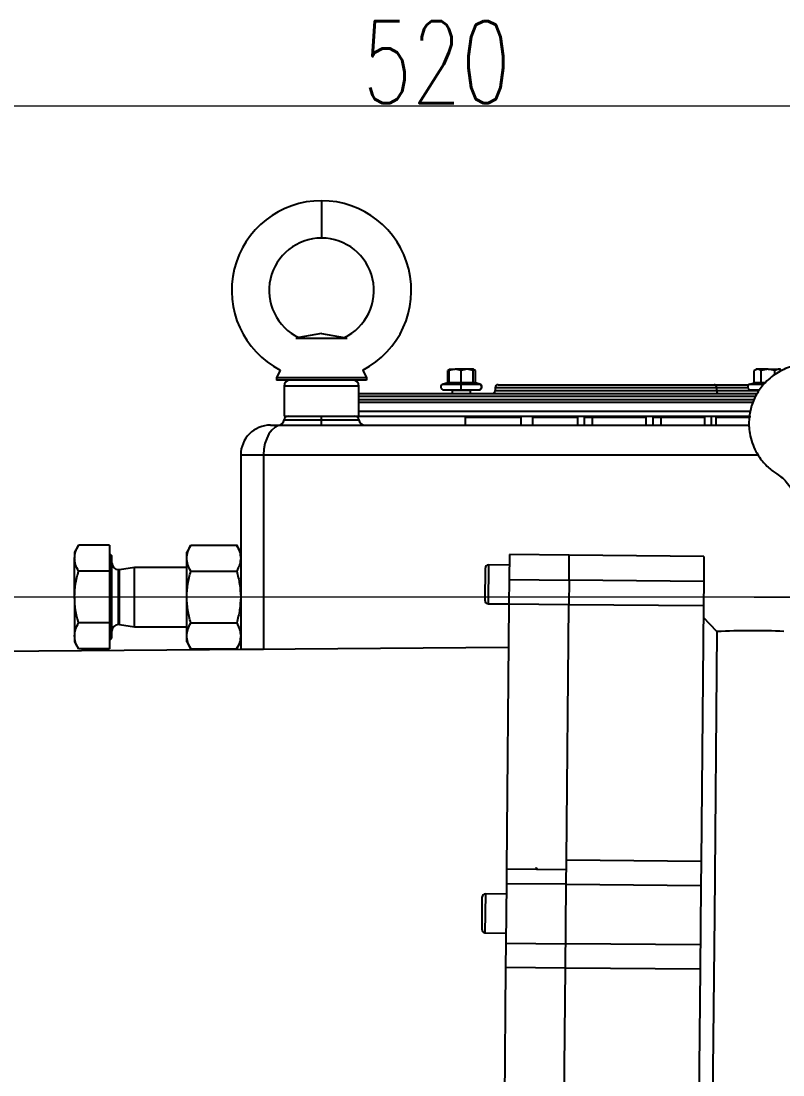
# Model space of a CAD drawing. Header units: millimetres. Extents: x 1964 to 5009, y 569 to 2723.
# Drawn here: x 3006 to 3260.5, y 1111.4 to 1463.7 of the extents above; entities that cross this region are included whole.
import ezdxf

# ---------------------------------------------------------------- set-up
doc = ezdxf.new("R2010")
doc.units = ezdxf.units.MM
doc.linetypes.add('CENTER2', pattern=[28.575, 19.05, -3.175, 3.175, -3.175])
doc.linetypes.add('点画线', pattern=[18, 12, -2, 2, -2])
doc.layers.add('AM_5', color=3, linetype='Continuous', lineweight=25)
doc.layers.add('中心线层', color=1, linetype='点画线', lineweight=18)
doc.styles.add('SLDTEXTSTYLE1', font='txt.shx', dxfattribs={"width": 0.7, "bigfont": 'gbcbig.shx'})
doc.dimstyles.new('SLDDIMSTYLE12$0', dxfattribs={"dimtxt": 12, "dimasz": 10, "dimexe": 0, "dimexo": 0.0625, "dimgap": 0.875, "dimtad": 1, "dimdec": 1, "dimlfac": 1.8, "dimrnd": 1e-09, "dimzin": 12, "dimdsep": 46, "dimtxsty": 'SLDTEXTSTYLE1', "dimcen": 0.09, "dimdle": 8.16, "dimclrd": 3, "dimclre": 3, "dimadec": 0, "dimazin": 3, "dimtfac": 1, "dimtdec": 1, "dimtofl": 0, "dimtmove": 0, "dimatfit": 3, "dimfxl": 0, "dimfrac": 2, "dimtolj": 1, "dimlwd": 5, "dimlwe": 5, "dimarcsym": 0})

# ---------------------------------------------------------------- blocks, each defined once
blk = doc.blocks.new('*U49')
at = {"layer": '中心线层', "color": 0, "linetype": 'CENTER2', "transparency": 16777216}
for p, q in [((0, 30), (0, 153.5)), ((-153.5, 0), (-30, 0)), ((30, 0), (153.5, 0)), ((0, -153.5), (0, -30))]:
    blk.add_line(p, q, dxfattribs=at)
at = {"layer": '中心线层', "color": 0, "linetype": 'Continuous', "transparency": 16777216}
for p, q in [((0, -15), (0, 15)), ((-15, 0), (15, 0))]:
    blk.add_line(p, q, dxfattribs=at)
blk = doc.blocks.new('*D55')
at = {"layer": 'AM_5', "color": 3, "lineweight": 5, "transparency": 16777216}
blk.add_line((2888.44, 1183.2), (2888.44, 1435.38), dxfattribs=at)
at = {"layer": 'AM_5', "color": 3, "linetype": 'Continuous', "lineweight": 5, "transparency": 16777216}
for p, q in [((2898.44, 1435.38), (3395.56, 1435.38)), ((3405.56, 1271.2), (3405.56, 1435.38))]:
    blk.add_line(p, q, dxfattribs=at)
at = {"layer": 'AM_5', "color": 3, "transparency": 16777216}
for points in [[(2898.44, 1437.05), (2898.44, 1433.71), (2888.44, 1435.38)], [(3395.56, 1437.05), (3395.56, 1433.71), (3405.56, 1435.38)]]:
    blk.add_solid(points, dxfattribs=at)
at = {"layer": 'Defpoints', "color": 0, "transparency": 16777216}
for p in [(3405.56, 1435.38), (3405.56, 1271.14), (2888.44, 1183.14)]:
    blk.add_point(p, dxfattribs=at)
at = {"layer": 'AM_5', "color": 0, "transparency": 16777216, "insert": (3144.83, 1449.97), "char_height": 12, "width": 2.3333, "attachment_point": 5, "style": 'SLDTEXTSTYLE1'}
blk.add_mtext('\\A1;{\\H2.28571x;520}', dxfattribs=at)
blk = doc.blocks.new('*D59')
at = {"layer": 'AM_5', "color": 3, "lineweight": 5, "transparency": 16777216}
blk.add_line((3405.49, 1271.14), (2987.04, 1271.14), dxfattribs=at)
at = {"layer": 'AM_5', "color": 3, "linetype": 'Continuous', "lineweight": 5, "transparency": 16777216}
for p, q in [((2987.04, 1261.14), (2987.04, 942.26)), ((3403.59, 932.26), (2987.04, 932.26))]:
    blk.add_line(p, q, dxfattribs=at)
at = {"layer": 'AM_5', "color": 3, "transparency": 16777216}
for points in [[(2985.38, 1261.14), (2988.71, 1261.14), (2987.04, 1271.14)], [(2985.38, 942.26), (2988.71, 942.26), (2987.04, 932.26)]]:
    blk.add_solid(points, dxfattribs=at)
at = {"layer": 'Defpoints', "color": 0, "transparency": 16777216}
for p in [(3405.56, 1271.14), (2987.04, 932.26), (3403.66, 932.26)]:
    blk.add_point(p, dxfattribs=at)
at = {"layer": 'AM_5', "color": 0, "transparency": 16777216, "insert": (2972.45, 1024.24), "char_height": 12, "attachment_point": 5, "rotation": 90, "style": 'SLDTEXTSTYLE1'}
blk.add_mtext('\\A1;{\\H2.28571x;340}', dxfattribs=at)

msp = doc.modelspace()

# ---------------------------------------------------------------- linework, layer by layer
at = {"color": 7, "linetype": 'Continuous', "lineweight": 25}
for p, q in [((3106.391, 1403.641), (3106.391, 1391.141)), ((3115.011, 1357.585), (3097.772, 1357.585)), ((3106.391, 1359.21), (3098.828, 1357.86)), ((3106.391, 1359.21), (3113.955, 1357.86)), ((3092.541, 1347.03), (3091.391, 1344.474)), ((3120.241, 1347.03), (3121.391, 1344.474)), ((3149.052, 1347.212), (3148.55, 1346.922)), ((3149.252, 1347.145), (3148.57, 1346.934)), ((3148.57, 1342.779), (3148.57, 1346.934)), ((3151.052, 1347.291), (3149.052, 1346.934)), ((3149.052, 1346.934), (3149.052, 1347.291)), ((3149.052, 1347.291), (3151.052, 1347.291)), ((3149.052, 1342.743), (3149.052, 1346.934)), ((3153.052, 1346.934), (3151.052, 1347.291)), ((3155.052, 1347.291), (3151.052, 1347.291)), ((3155.052, 1347.291), (3153.052, 1346.934)), ((3153.052, 1342.743), (3153.052, 1346.934)), ((3157.052, 1346.934), (3155.052, 1347.291)), ((3157.052, 1347.291), (3155.052, 1347.291)), ((3157.808, 1346.934), (3156.852, 1347.229)), ((3157.189, 1347.291), (3157.052, 1347.291)), ((3157.052, 1347.291), (3157.052, 1346.934)), ((3157.052, 1342.743), (3157.052, 1346.934)), ((3157.828, 1346.922), (3157.189, 1347.291)), ((3157.808, 1342.743), (3157.808, 1346.934)), ((3251.583, 1347.291), (3250.944, 1346.922)), ((3252.119, 1347.291), (3250.964, 1346.934)), ((3250.964, 1342.743), (3250.964, 1346.934)), ((3252.119, 1347.291), (3251.583, 1347.291)), ((3253.273, 1346.934), (3252.119, 1347.291)), ((3255.583, 1347.291), (3252.119, 1347.291)), ((3255.583, 1347.291), (3253.273, 1346.934)), ((3253.273, 1342.743), (3253.273, 1346.934)), ((3257.892, 1346.934), (3255.583, 1347.291)), ((3255.583, 1347.291), (3259.047, 1347.291)), ((3259.047, 1347.291), (3257.892, 1346.934)), ((3257.892, 1345.59), (3257.892, 1346.934)), ((3260.202, 1346.934), (3259.047, 1347.291)), ((3259.583, 1347.291), (3259.047, 1347.291)), ((3260.222, 1346.922), (3259.583, 1347.291)), ((3259.719, 1347.291), (3259.583, 1347.291)), ((3121.391, 1344.474), (3091.391, 1344.474)), ((3091.391, 1344.474), (3091.391, 1343.641)), ((3121.391, 1343.641), (3091.391, 1343.641)), ((3121.391, 1344.474), (3121.391, 1343.641)), ((3149.011, 1342.898), (3146.994, 1342.357)), ((3153.052, 1342.743), (3149.052, 1342.743)), ((3153.052, 1342.357), (3153.052, 1342.743)), ((3157.052, 1342.743), (3153.052, 1342.743)), ((3153.052, 1340.391), (3153.052, 1342.357)), ((3159.111, 1342.357), (3157.094, 1342.898)), ((3159.248, 1342.357), (3157.808, 1342.743)), ((3249.524, 1342.357), (3250.964, 1342.743)), ((3249.524, 1342.357), (3254.203, 1342.357)), ((3253.273, 1342.743), (3250.964, 1342.743)), ((3254.555, 1342.743), (3253.273, 1342.743)), ((3093.891, 1341.641), (3093.891, 1331.641)), ((3118.891, 1331.641), (3118.891, 1341.641)), ((3118.891, 1339.141), (3251.874, 1339.141)), ((3147.252, 1340.391), (3153.052, 1340.391)), ((3156.052, 1340.141), (3150.052, 1340.141)), ((3150.052, 1340.141), (3150.052, 1339.141)), ((3153.052, 1340.391), (3158.852, 1340.391)), ((3156.052, 1340.141), (3156.052, 1339.141)), ((3156.189, 1339.141), (3156.189, 1340.141)), ((3158.852, 1340.391), (3158.989, 1340.391)), ((3164.386, 1341.141), (3164.386, 1340.141)), ((3165.386, 1342.141), (3237.589, 1342.141)), ((3237.589, 1342.141), (3249.121, 1342.141)), ((3238.44, 1340.141), (3238.44, 1341.141)), ((3249.783, 1340.391), (3252.665, 1340.391)), ((3250.454, 1336.141), (3118.891, 1336.141)), ((3093.891, 1331.641), (3106.391, 1331.641)), ((3106.391, 1331.641), (3118.891, 1331.641)), ((3106.391, 1330.355), (3106.391, 1331.641)), ((3194.386, 1331.141), (3194.386, 1331.641)), ((3194.386, 1331.641), (3204.386, 1331.641)), ((3204.386, 1331.141), (3204.386, 1331.641)), ((3204.386, 1331.641), (3214.386, 1331.641)), ((3214.386, 1331.141), (3214.386, 1331.641)), ((3222.452, 1331.141), (3222.452, 1331.641)), ((3222.452, 1331.641), (3236.651, 1331.641)), ((3236.651, 1328.641), (3236.651, 1331.641)), ((3236.651, 1331.641), (3241.95, 1331.641)), ((3241.95, 1331.141), (3241.95, 1331.641)), ((3249.612, 1331.141), (3249.612, 1331.641)), ((3089.386, 1328.641), (3093.209, 1328.641)), ((3093.209, 1328.641), (3249.201, 1328.641)), ((3106.391, 1328.641), (3106.391, 1330.355)), ((3154.386, 1331.141), (3154.386, 1328.641)), ((3173.012, 1331.141), (3173.012, 1328.641)), ((3176.835, 1331.141), (3176.835, 1328.641)), ((3191.884, 1331.141), (3176.835, 1331.141)), ((3191.884, 1331.141), (3191.884, 1328.641)), ((3194.088, 1331.141), (3194.088, 1328.641)), ((3196.905, 1328.641), (3196.905, 1331.141)), ((3214.831, 1328.641), (3214.831, 1331.141)), ((3217.107, 1331.141), (3217.107, 1328.641)), ((3219.705, 1331.141), (3219.705, 1328.641)), ((3234.496, 1328.641), (3234.496, 1331.141)), ((3238.123, 1331.141), (3238.123, 1328.641)), ((3249.289, 1331.141), (3238.123, 1331.141)), ((3079.386, 1318.641), (3087.033, 1318.641)), ((3079.386, 1318.641), (3079.386, 1281.122)), ((3087.033, 1318.641), (3087.033, 1253.641)), ((3025.243, 1288.493), (3023.886, 1286.141)), ((3023.886, 1286.141), (3023.886, 1284.131)), ((3035.586, 1288.462), (3025.226, 1288.462)), ((3035.586, 1288.462), (3035.586, 1279.801)), ((3062.739, 1288.485), (3061.386, 1286.141)), ((3061.386, 1284.131), (3061.386, 1286.141)), ((3062.726, 1288.462), (3078.046, 1288.462)), ((3079.386, 1286.141), (3078.032, 1288.485)), ((3023.886, 1271.141), (3023.886, 1284.131)), ((3035.586, 1285.691), (3036.386, 1284.891)), ((3036.386, 1257.391), (3036.386, 1284.891)), ((3061.386, 1271.141), (3061.386, 1284.131)), ((3169.176, 1285.329), (3169.099, 1276.977)), ((3189.176, 1285.144), (3169.176, 1285.329)), ((3189.098, 1276.792), (3189.176, 1285.144)), ((3234.174, 1284.728), (3189.176, 1285.144)), ((3234.174, 1284.728), (3234.096, 1276.376)), ((3035.586, 1279.801), (3025.226, 1279.801)), ((3035.586, 1279.801), (3035.586, 1262.481)), ((3038.586, 1261.953), (3038.586, 1280.329)), ((3038.93, 1280.356), (3043.886, 1281.141)), ((3038.93, 1261.926), (3038.93, 1280.356)), ((3043.886, 1261.141), (3043.886, 1281.141)), ((3043.886, 1281.141), (3061.386, 1281.141)), ((3062.726, 1279.801), (3078.046, 1279.801)), ((3079.386, 1281.122), (3079.386, 1271.141)), ((3161.033, 1269.904), (3161.135, 1280.903)), ((3162.144, 1281.894), (3162.024, 1268.895)), ((3169.144, 1281.829), (3162.144, 1281.894)), ((3169.099, 1276.977), (3169.023, 1268.774)), ((3169.099, 1276.977), (3189.098, 1276.792)), ((3189.098, 1276.792), (3189.022, 1268.589)), ((3234.096, 1276.376), (3189.098, 1276.792)), ((3234.096, 1276.376), (3234.02, 1268.172)), ((3023.886, 1271.141), (3023.886, 1258.151)), ((3061.386, 1258.151), (3061.386, 1271.141)), ((3079.386, 1271.141), (3079.386, 1261.16)), ((3162.024, 1268.895), (3169.024, 1268.83)), ((3169.023, 1268.774), (3168.204, 1180.288)), ((3189.022, 1268.589), (3169.023, 1268.774)), ((3188.232, 1183.16), (3189.022, 1268.589)), ((3234.02, 1268.172), (3189.022, 1268.589)), ((3234.02, 1268.172), (3233.23, 1182.743)), ((3035.586, 1262.481), (3025.226, 1262.481)), ((3035.586, 1262.481), (3035.586, 1253.821)), ((3038.93, 1261.926), (3043.886, 1261.141)), ((3043.886, 1261.141), (3061.386, 1261.141)), ((3062.726, 1262.481), (3078.046, 1262.481)), ((3079.386, 1261.16), (3079.386, 1253.641)), ((3238.515, 1259.615), (3233.985, 1264.321)), ((3023.886, 1258.151), (3023.886, 1256.141)), ((3061.386, 1256.141), (3061.386, 1258.151)), ((3238.515, 1259.615), (3237.637, 1164.69)), ((3168.89, 1254.331), (2907.684, 1252.189)), ((3023.886, 1256.141), (3025.243, 1253.789)), ((3035.586, 1256.591), (3036.386, 1257.391)), ((3061.386, 1256.141), (3062.739, 1253.797)), ((3078.032, 1253.797), (3079.386, 1256.141)), ((3035.586, 1253.821), (3025.226, 1253.821)), ((3062.726, 1253.821), (3078.046, 1253.821)), ((3087.033, 1253.641), (3079.386, 1253.641)), ((3168.204, 1180.288), (3168.158, 1175.334)), ((3168.204, 1180.288), (3188.203, 1180.103)), ((3188.156, 1175.012), (3188.232, 1183.16)), ((3233.23, 1182.743), (3188.232, 1183.16)), ((3233.23, 1182.743), (3233.154, 1174.596)), ((3168.158, 1175.334), (3167.975, 1155.471)), ((3188.158, 1175.149), (3168.158, 1175.334)), ((3187.898, 1147.139), (3188.156, 1175.012)), ((3233.154, 1174.596), (3188.156, 1175.012)), ((3233.154, 1174.596), (3232.896, 1146.722)), ((3160.015, 1159.909), (3160.117, 1170.908)), ((3161.126, 1171.899), (3161.006, 1158.899)), ((3168.126, 1171.834), (3161.126, 1171.899)), ((3237.637, 1164.69), (3236.758, 1069.766)), ((3161.006, 1158.899), (3168.006, 1158.835)), ((3167.975, 1155.471), (3167.899, 1147.324)), ((3167.975, 1155.471), (3187.974, 1155.286)), ((3232.972, 1154.87), (3187.974, 1155.286)), ((3167.899, 1147.324), (3167.104, 1061.409)), ((3187.898, 1147.139), (3167.899, 1147.324)), ((3187.108, 1061.71), (3187.898, 1147.139)), ((3232.896, 1146.722), (3187.898, 1147.139)), ((3232.896, 1146.722), (3232.106, 1061.294))]:
    msp.add_line(p, q, dxfattribs=at)
at = {"color": 8, "linetype": 'Continuous', "lineweight": 25}
for p, q in [((3146.994, 1342.357), (3153.052, 1342.357)), ((3153.052, 1342.357), (3159.111, 1342.357)), ((3159.111, 1342.357), (3159.248, 1342.357)), ((3118.891, 1341.641), (3093.891, 1341.641)), ((3156.189, 1340.141), (3156.052, 1340.141)), ((3238.44, 1341.141), (3164.386, 1341.141)), ((3164.386, 1340.141), (3238.44, 1340.141)), ((3248.815, 1341.141), (3238.44, 1341.141)), ((3238.44, 1340.141), (3252.583, 1340.141)), ((3251.332, 1338.141), (3118.891, 1338.141)), ((3118.891, 1337.141), (3250.861, 1337.141)), ((3249.592, 1333.141), (3118.891, 1333.141)), ((3118.891, 1331.641), (3194.386, 1331.641)), ((3214.386, 1331.641), (3222.452, 1331.641)), ((3241.95, 1331.641), (3249.345, 1331.641)), ((3093.907, 1330.355), (3106.391, 1330.355)), ((3106.391, 1330.355), (3118.876, 1330.355)), ((3087.033, 1318.641), (3252.228, 1318.641))]:
    msp.add_line(p, q, dxfattribs=at)
at = {"color": 7, "linetype": 'Continuous', "lineweight": 25, "flags": 128}
msp.add_lwpolyline([(3093.209, 1328.641), (3092.004, 1328.449), (3090.846, 1327.88), (3089.778, 1326.956), (3088.842, 1325.712), (3088.074, 1324.197), (3087.503, 1322.468), (3087.152, 1320.592), (3087.033, 1318.641)], dxfattribs=at)
at = {"color": 7, "linetype": 'Continuous', "lineweight": 25}
for centre, radius, start, end in [((3106.391, 1373.641), 30, 90, 242.50491), ((3106.391, 1373.641), 30, 297.49509, 90), ((3106.391, 1373.641), 17.5, 90, 244.39312), ((3106.391, 1373.641), 17.5, 295.60688, 90), ((3095.891, 1341.641), 2, 90, 180), ((3116.891, 1341.641), 2, 0, 90), ((3147.252, 1341.391), 1, 105, 270), ((3158.852, 1341.391), 1, 270, 75), ((3158.989, 1341.391), 1, 270, 75), ((3249.783, 1341.391), 1, 105, 270), ((3149.802, 1340.141), 0.25, 0, 90), ((3156.302, 1340.141), 0.25, 90, 180), ((3156.439, 1340.141), 0.25, 90, 180), ((3163.386, 1340.141), 1, 270, 0), ((3165.386, 1341.141), 1, 90, 180), ((3237.508, 1341.21), 0.935, 355.77956, 85.04001), ((3239.372, 1340.072), 0.935, 175.77871, 265.04103), ((3252.333, 1340.141), 0.25, 0, 90), ((3095.391, 1330.141), 1.5, 90, 171.78679), ((3117.391, 1330.141), 1.5, 8.21321, 90), ((3089.386, 1318.641), 10, 90, 180), ((3091.927, 1330.641), 2, 270, 351.78679), ((3120.855, 1330.641), 2, 188.21321, 270), ((3038.586, 1282.529), 2.2, 180, 270), ((3038.586, 1282.529), 2.2, 270, 278.99843), ((3162.135, 1280.894), 1, 89.46975, 179.46975), ((3162.033, 1269.895), 1, 179.46975, 269.46975), ((3038.586, 1259.753), 2.2, 90, 180), ((3038.586, 1259.753), 2.2, 81.00157, 90), ((3250.221, 1007.596), 252.291, 87.58259, 92.65925), ((3069.386, 1253.641), 10, 359.7459, 0), ((3161.117, 1170.899), 1, 89.46975, 179.46975), ((3161.015, 1159.899), 1, 179.46975, 269.46975)]:
    msp.add_arc(centre, radius, start, end, dxfattribs=at)
for points, knots in [([(3273.781, 1348.443), (3272.764, 1348.645), (3270.726, 1349.051), (3267.437, 1349.041), (3264.325, 1348.528), (3261.461, 1347.579), (3259.026, 1346.378), (3256.746, 1344.828), (3254.845, 1343.123), (3253.251, 1341.268), (3251.961, 1339.381), (3250.881, 1337.298), (3250.069, 1335.162), (3249.539, 1333.055), (3249.21, 1330.797), (3249.156, 1328.383), (3249.456, 1325.531), (3250.223, 1322.608), (3251.731, 1319.219), (3254.02, 1315.977), (3256.475, 1313.708), (3258.024, 1312.675), (3258.455, 1312.388)], [0, 0, 0, 0, 0.0704817, 0.1411253, 0.2114397, 0.262002, 0.312511, 0.3555757, 0.3985696, 0.430653, 0.4627062, 0.4949602, 0.5272108, 0.5564321, 0.5856728, 0.6253972, 0.6651816, 0.7232176, 0.7813627, 0.8729283, 0.9646568, 1, 1, 1, 1]), ([(3173.012, 1331.141), (3172.606, 1331.141), (3171.84, 1331.141), (3169.629, 1331.141), (3167.311, 1331.141), (3165.027, 1331.141), (3162.276, 1331.141), (3159.243, 1331.141), (3156.469, 1331.141), (3154.769, 1331.141), (3154.232, 1331.141), (3154.397, 1331.141), (3154.402, 1331.141)], [0, 0, 0, 0, 0.1247965, 0.2357438, 0.3117417, 0.3948355, 0.4845414, 0.6084277, 0.7307128, 0.8555831, 0.9951696, 1, 1, 1, 1]), ([(3196.905, 1331.141), (3196.294, 1331.141), (3195.043, 1331.141), (3194.186, 1331.141), (3194.166, 1331.141), (3194.157, 1331.141)], [0, 0, 0, 0, 0.3423979, 0.7016781, 1, 1, 1, 1]), ([(3214.827, 1331.141), (3214.778, 1331.141), (3214.684, 1331.141), (3213.715, 1331.141), (3212.093, 1331.141), (3209.93, 1331.141), (3207.301, 1331.141), (3204.421, 1331.141), (3201.563, 1331.141), (3198.929, 1331.141), (3197.571, 1331.141), (3196.905, 1331.141)], [0, 0, 0, 0, 0.1211278, 0.23073914, 0.33587971, 0.44090994, 0.54949282, 0.66950127, 0.78876524, 0.89644263, 1, 1, 1, 1]), ([(3234.442, 1331.141), (3234.451, 1331.141), (3234.476, 1331.141), (3233.96, 1331.141), (3232.956, 1331.141), (3231.48, 1331.141), (3229.686, 1331.141), (3227.616, 1331.141), (3225.052, 1331.141), (3222.207, 1331.141), (3220.487, 1331.141), (3219.705, 1331.141)], [0, 0, 0, 0, 0.0466323, 0.1386955, 0.2359756, 0.3360436, 0.4336596, 0.5462198, 0.6759417, 0.8526844, 1, 1, 1, 1]), ([(3258.455, 1312.388), (3259.101, 1311.937), (3260.396, 1311.035), (3262.127, 1309.199), (3263.695, 1306.864), (3264.756, 1304.377), (3265.306, 1301.927), (3265.572, 1299.546), (3265.355, 1297.699), (3265.225, 1296.585)], [0, 0, 0, 0, 0.1638594, 0.3281213, 0.4914407, 0.6743603, 0.7670388, 0.8595026, 1, 1, 1, 1]), ([(3023.886, 1284.131), (3023.955, 1284.865), (3024.094, 1286.333), (3024.848, 1287.752), (3025.226, 1288.462)], [0, 0, 0, 0, 0.5000015, 1, 1, 1, 1]), ([(3061.386, 1284.131), (3061.455, 1284.865), (3061.593, 1286.333), (3062.348, 1287.752), (3062.726, 1288.462)], [0, 0, 0, 0, 0.500251, 1, 1, 1, 1]), ([(3078.046, 1288.462), (3078.424, 1287.751), (3079.179, 1286.332), (3079.317, 1284.864), (3079.386, 1284.131)], [0, 0, 0, 0, 0.5003842, 1, 1, 1, 1]), ([(3025.226, 1279.801), (3024.848, 1280.511), (3024.094, 1281.932), (3023.955, 1283.398), (3023.886, 1284.131)], [0, 0, 0, 0, 0.4999989, 1, 1, 1, 1]), ([(3062.726, 1279.801), (3062.348, 1280.512), (3061.593, 1281.931), (3061.455, 1283.398), (3061.386, 1284.131)], [0, 0, 0, 0, 0.5003834, 1, 1, 1, 1]), ([(3079.386, 1284.131), (3079.317, 1283.397), (3079.179, 1281.93), (3078.423, 1280.511), (3078.046, 1279.801)], [0, 0, 0, 0, 0.5002517, 1, 1, 1, 1]), ([(3023.886, 1271.141), (3023.955, 1272.608), (3024.094, 1275.543), (3024.848, 1278.382), (3025.226, 1279.801)], [0, 0, 0, 0, 0.5000013, 1, 1, 1, 1]), ([(3061.386, 1271.141), (3061.455, 1272.614), (3061.594, 1275.549), (3062.349, 1278.388), (3062.726, 1279.801)], [0, 0, 0, 0, 0.5020642, 1, 1, 1, 1]), ([(3078.046, 1279.801), (3078.422, 1278.388), (3079.178, 1275.549), (3079.316, 1272.614), (3079.386, 1271.141)], [0, 0, 0, 0, 0.497936, 1, 1, 1, 1]), ([(3025.226, 1262.481), (3024.848, 1263.9), (3024.094, 1266.739), (3023.955, 1269.674), (3023.886, 1271.141)], [0, 0, 0, 0, 0.4999987, 1, 1, 1, 1]), ([(3062.726, 1262.481), (3062.347, 1263.905), (3061.592, 1266.744), (3061.454, 1269.679), (3061.386, 1271.141)], [0, 0, 0, 0, 0.5016472, 1, 1, 1, 1]), ([(3079.386, 1271.141), (3079.317, 1269.679), (3079.18, 1266.744), (3078.425, 1263.905), (3078.046, 1262.481)], [0, 0, 0, 0, 0.4983528, 1, 1, 1, 1]), ([(3023.886, 1258.151), (3023.955, 1258.884), (3024.094, 1260.35), (3024.848, 1261.771), (3025.226, 1262.481)], [0, 0, 0, 0, 0.5000011, 1, 1, 1, 1]), ([(3061.386, 1258.151), (3061.455, 1258.885), (3061.593, 1260.352), (3062.348, 1261.771), (3062.726, 1262.481)], [0, 0, 0, 0, 0.5002517, 1, 1, 1, 1]), ([(3078.046, 1262.481), (3078.424, 1261.77), (3079.179, 1260.351), (3079.317, 1258.884), (3079.386, 1258.151)], [0, 0, 0, 0, 0.5003834, 1, 1, 1, 1]), ([(3025.226, 1253.821), (3024.848, 1254.53), (3024.094, 1255.949), (3023.955, 1257.417), (3023.886, 1258.151)], [0, 0, 0, 0, 0.4999985, 1, 1, 1, 1]), ([(3062.726, 1253.821), (3062.348, 1254.531), (3061.593, 1255.95), (3061.455, 1257.418), (3061.386, 1258.151)], [0, 0, 0, 0, 0.5003842, 1, 1, 1, 1]), ([(3079.386, 1258.151), (3079.317, 1257.417), (3079.179, 1255.949), (3078.423, 1254.53), (3078.046, 1253.821)], [0, 0, 0, 0, 0.500251, 1, 1, 1, 1])]:
    msp.add_open_spline(points, degree=3, knots=knots, dxfattribs=at)
msp.add_open_spline([(3219.705, 1331.141), (3218.255, 1331.141), (3217.391, 1331.141), (3217.107, 1331.141)], degree=3, dxfattribs=at)
at = {"color": 8, "linetype": 'Continuous', "lineweight": 25}
msp.add_open_spline([(3177.935, 1180.624), (3178.015, 1180.612), (3178.174, 1180.589), (3178.329, 1180.455), (3178.407, 1180.387)], degree=3, knots=[0, 0, 0, 0, 0.4986771, 1, 1, 1, 1], dxfattribs=at)

# ---------------------------------------------------------------- block references
at = {"layer": '中心线层', "linetype": 'CENTER2'}
msp.add_blockref('*U49', (3404.386, 1271.141), dxfattribs=at)

# ---------------------------------------------------------------- dimensions: what is measured, and where the dimension line sits
at = {"layer": 'AM_5'}
dim = msp.add_linear_dim(base=(3405.555, 1435.382), p1=(2888.438, 1183.141), p2=(3405.555, 1271.141), text='{\\H2.28571x;520}', dimstyle='SLDDIMSTYLE12$0', override={"dimlfac": 1}, dxfattribs=at)
dim.commit()
dim.dimension.update_dxf_attribs({"geometry": '*D55', "text_midpoint": (3144.826, 1435.382), "dimtype": 160})
dim = msp.add_linear_dim(base=(2987.043, 932.263), p1=(3405.555, 1271.141), p2=(3403.657, 932.263), angle=90, text='{\\H2.28571x;340}', dimstyle='SLDDIMSTYLE12$0', override={"dimlfac": 1}, dxfattribs=at)
dim.commit()
dim.dimension.update_dxf_attribs({"geometry": '*D59', "text_midpoint": (2987.043, 1024.241), "dimtype": 160})

doc.saveas('drawing.dxf')
